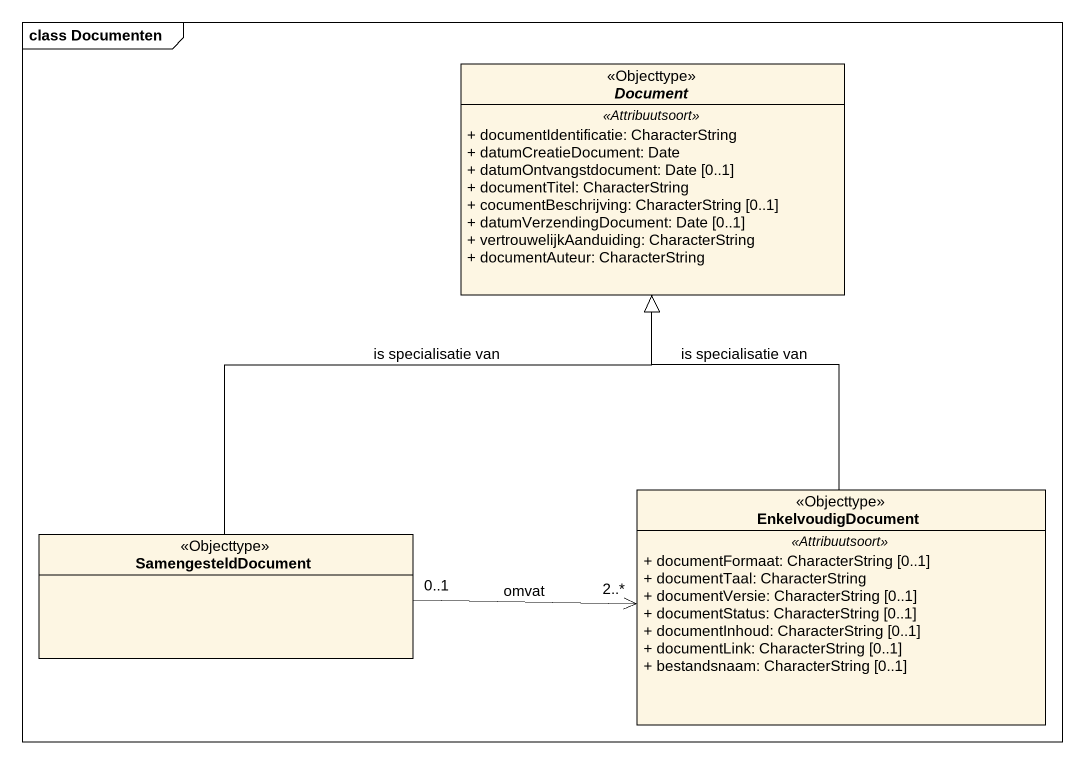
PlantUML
@startuml
mainframe class Documenten
hide circle
hide empty members
skinparam classAttributeIconSize 0
abstract class Document <<Objecttype>> {
  .. <<Attribuutsoort>> ..
  + documentIdentificatie: CharacterString
  + datumCreatieDocument: Date
  + datumOntvangstdocument: Date [0..1]
  + documentTitel: CharacterString
  + cocumentBeschrijving: CharacterString [0..1]
  + datumVerzendingDocument: Date [0..1]
  + vertrouwelijkAanduiding: CharacterString
  + documentAuteur: CharacterString
}
class SamengesteldDocument <<Objecttype>>
class EnkelvoudigDocument <<Objecttype>> {
  .. <<Attribuutsoort>> ..
  + documentFormaat: CharacterString [0..1]
  + documentTaal: CharacterString
  + documentVersie: CharacterString [0..1]
  + documentStatus: CharacterString [0..1]
  + documentInhoud: CharacterString [0..1]
  + documentLink: CharacterString [0..1]
  + bestandsnaam: CharacterString [0..1]
}
SamengesteldDocument -up-|> Document : is specialisatie van
SamengesteldDocument "0..1" -right-> "2..*" EnkelvoudigDocument : omvat
EnkelvoudigDocument -up-|> Document : is specialisatie van
@enduml
